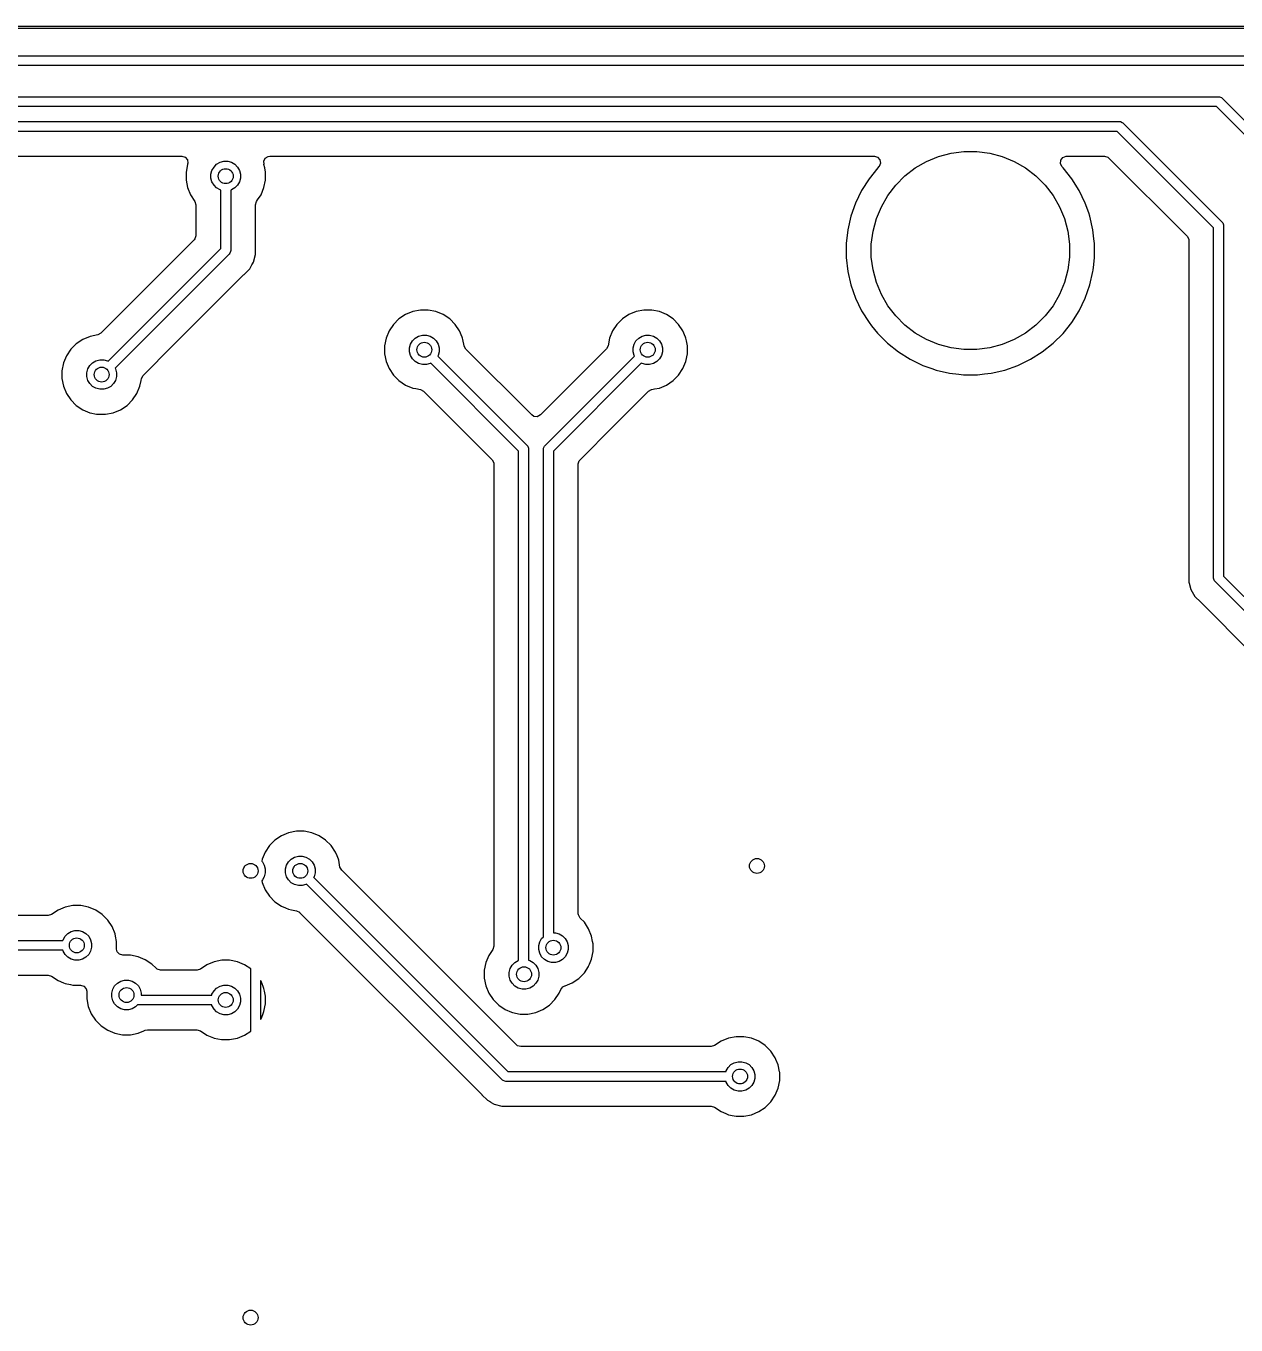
# Model space of a CAD drawing. Extents: x 2.56 to 8.39, y -5.65 to -1.26.
# Drawn here: x 4.527 to 5.486, y -2.289 to -1.259 of the extents above; entities that cross this region are included whole.
import ezdxf

# ---------------------------------------------------------------- set-up
doc = ezdxf.new("R2010")
doc.units = 0
doc.header["$MEASUREMENT"] = 0
doc.layers.add('BLACK', color=7, linetype='CONTINUOUS')

msp = doc.modelspace()

# ---------------------------------------------------------------- linework, layer by layer
at = {"layer": 'BLACK', "linetype": 'CONTINUOUS'}
for p, q in [((2.5591, -1.2589), (8.3858, -1.2589)), ((8.3848, -1.2608), (2.56, -1.2608)), ((3.2412, -1.2825), (7.3923, -1.2825)), ((7.3907, -1.2903), (3.2428, -1.2903)), ((4.1339, -1.315), (5.4724, -1.315)), ((5.4724, -1.315), (5.4732, -1.315)), ((5.4732, -1.315), (5.4746, -1.3156)), ((5.4746, -1.3156), (5.4752, -1.3161)), ((5.4752, -1.3161), (5.6828, -1.5237)), ((5.4708, -1.3228), (4.1355, -1.3228)), ((5.6784, -1.5304), (5.4708, -1.3228)), ((4.1535, -1.3346), (5.3937, -1.3346)), ((5.3937, -1.3346), (5.3945, -1.3347)), ((5.3945, -1.3347), (5.3959, -1.3353)), ((5.3959, -1.3353), (5.3965, -1.3358)), ((5.3965, -1.3358), (5.4752, -1.4145)), ((5.3921, -1.3425), (4.1552, -1.3425)), ((5.4685, -1.419), (5.3921, -1.3425)), ((5.2503, -1.3624), (5.2602, -1.3598)), ((5.2602, -1.3598), (5.2704, -1.3584)), ((5.2704, -1.3584), (5.2807, -1.3584)), ((5.2807, -1.3584), (5.291, -1.3598)), ((5.291, -1.3598), (5.3009, -1.3624)), ((4.1654, -1.3622), (4.6501, -1.3622)), ((4.6501, -1.3622), (4.6528, -1.363)), ((4.6528, -1.363), (4.6546, -1.3651)), ((4.6547, -1.3688), (4.6535, -1.3748)), ((4.6546, -1.3651), (4.655, -1.3678)), ((4.6548, -1.3685), (4.6547, -1.3688)), ((4.655, -1.3678), (4.6548, -1.3685)), ((4.6548, -1.3685), (4.6548, -1.3685)), ((4.6757, -1.3708), (4.6778, -1.3686)), ((4.6778, -1.3686), (4.6805, -1.367)), ((4.6805, -1.367), (4.6835, -1.3662)), ((4.6835, -1.3662), (4.6866, -1.3662)), ((4.6866, -1.3662), (4.6896, -1.367)), ((4.6896, -1.367), (4.6922, -1.3686)), ((4.6922, -1.3686), (4.6944, -1.3708)), ((4.7151, -1.3662), (4.7164, -1.3638)), ((4.7154, -1.3685), (4.7151, -1.3662)), ((4.7153, -1.3688), (4.7153, -1.3685)), ((4.7153, -1.3685), (4.7154, -1.3685)), ((4.7159, -1.3713), (4.7153, -1.3688)), ((4.7153, -1.3688), (4.7153, -1.3688)), ((4.7164, -1.3638), (4.7187, -1.3624)), ((4.7187, -1.3624), (4.7199, -1.3622)), ((4.7199, -1.3622), (5.1994, -1.3622)), ((5.1994, -1.3622), (5.202, -1.363)), ((5.202, -1.363), (5.2038, -1.3651)), ((5.2028, -1.3706), (5.2021, -1.3713)), ((5.2031, -1.3703), (5.2028, -1.3706)), ((5.2042, -1.3678), (5.2031, -1.3703)), ((5.2038, -1.3651), (5.2042, -1.3678)), ((5.2318, -1.3715), (5.2408, -1.3664)), ((5.2408, -1.3664), (5.2503, -1.3624)), ((5.3009, -1.3624), (5.3104, -1.3664)), ((5.3104, -1.3664), (5.3193, -1.3715)), ((5.347, -1.3681), (5.3472, -1.3654)), ((5.3484, -1.3706), (5.347, -1.3681)), ((5.3472, -1.3654), (5.3489, -1.3632)), ((5.3491, -1.3713), (5.3484, -1.3706)), ((5.3489, -1.3632), (5.3515, -1.3622)), ((5.3515, -1.3622), (5.3518, -1.3622)), ((5.3518, -1.3622), (5.3819, -1.3622)), ((5.3819, -1.3622), (5.3845, -1.363)), ((5.3845, -1.363), (5.3853, -1.3637)), ((5.3853, -1.3637), (5.4474, -1.4257)), ((4.6535, -1.3748), (4.6535, -1.3811)), ((4.6733, -1.3764), (4.6741, -1.3734)), ((4.6733, -1.3795), (4.6733, -1.3764)), ((4.6741, -1.3825), (4.6733, -1.3795)), ((4.6741, -1.3734), (4.6757, -1.3708)), ((4.6944, -1.3708), (4.696, -1.3734)), ((4.696, -1.3734), (4.6967, -1.3764)), ((4.6967, -1.3795), (4.696, -1.3825)), ((4.6967, -1.3764), (4.6967, -1.3795)), ((4.7166, -1.3748), (4.7159, -1.3713)), ((4.7166, -1.3811), (4.7166, -1.3748)), ((4.7166, -1.3748), (4.7166, -1.3748)), ((4.7166, -1.3748), (4.7166, -1.3748)), ((5.1952, -1.38), (5.1893, -1.3893)), ((5.2021, -1.3713), (5.1952, -1.38)), ((5.2164, -1.3851), (5.2237, -1.3778)), ((5.2237, -1.3778), (5.2318, -1.3715)), ((5.3193, -1.3715), (5.3275, -1.3778)), ((5.3275, -1.3778), (5.3348, -1.3851)), ((5.356, -1.38), (5.3491, -1.3713)), ((5.3619, -1.3893), (5.356, -1.38)), ((4.6535, -1.3811), (4.6547, -1.3871)), ((4.6547, -1.3871), (4.6547, -1.3871)), ((4.6547, -1.3871), (4.6571, -1.3929)), ((4.6757, -1.3851), (4.6741, -1.3825)), ((4.6778, -1.3873), (4.6757, -1.3851)), ((4.6805, -1.3889), (4.6778, -1.3873)), ((4.6811, -1.389), (4.6805, -1.3889)), ((4.6811, -1.4354), (4.6811, -1.389)), ((4.6896, -1.3889), (4.689, -1.389)), ((4.689, -1.389), (4.689, -1.437)), ((4.6922, -1.3873), (4.6896, -1.3889)), ((4.6944, -1.3851), (4.6922, -1.3873)), ((4.696, -1.3825), (4.6944, -1.3851)), ((4.713, -1.3929), (4.7153, -1.3871)), ((4.7153, -1.3871), (4.7166, -1.3811)), ((5.1893, -1.3893), (5.1845, -1.3993)), ((5.2101, -1.3933), (5.2164, -1.3851)), ((5.3348, -1.3851), (5.3411, -1.3933)), ((5.3667, -1.3993), (5.3619, -1.3893)), ((4.6571, -1.3929), (4.6571, -1.3929)), ((4.6571, -1.3929), (4.6606, -1.3981)), ((4.6606, -1.3981), (4.6614, -1.4007)), ((4.6614, -1.4007), (4.6614, -1.4008)), ((4.6614, -1.4008), (4.6614, -1.4252)), ((4.7087, -1.4008), (4.7095, -1.3981)), ((4.7087, -1.4336), (4.7087, -1.4008)), ((4.7095, -1.3981), (4.7103, -1.3968)), ((4.7095, -1.3981), (4.7095, -1.3981)), ((4.7103, -1.3968), (4.713, -1.3929)), ((5.1845, -1.3993), (5.1808, -1.4097)), ((5.205, -1.4022), (5.2101, -1.3933)), ((5.3411, -1.3933), (5.3462, -1.4022)), ((5.3694, -1.4071), (5.3667, -1.3993)), ((5.1808, -1.4097), (5.1784, -1.4205)), ((5.1808, -1.4097), (5.1808, -1.4097)), ((5.1984, -1.4216), (5.201, -1.4117)), ((5.201, -1.4117), (5.205, -1.4022)), ((5.3462, -1.4022), (5.3502, -1.4117)), ((5.3502, -1.4117), (5.3528, -1.4216)), ((5.3703, -1.4097), (5.3694, -1.4071)), ((5.3728, -1.4205), (5.3703, -1.4097)), ((5.3703, -1.4097), (5.3703, -1.4097)), ((5.1784, -1.4205), (5.1771, -1.4315)), ((5.1784, -1.4205), (5.1784, -1.4205)), ((5.197, -1.4319), (5.1984, -1.4216)), ((5.3528, -1.4216), (5.3542, -1.4319)), ((5.3736, -1.4278), (5.3728, -1.4205)), ((5.3728, -1.4205), (5.3728, -1.4205)), ((5.4685, -1.6969), (5.4685, -1.419)), ((5.4752, -1.4145), (5.4757, -1.4151)), ((5.4757, -1.4151), (5.4763, -1.4166)), ((5.4763, -1.4166), (5.4764, -1.4173)), ((5.4764, -1.4173), (5.4764, -1.6952)), ((4.66, -1.4286), (4.586, -1.5026)), ((4.6606, -1.4278), (4.66, -1.4286)), ((4.6614, -1.4252), (4.6606, -1.4278)), ((5.1771, -1.4315), (5.1771, -1.4425)), ((5.197, -1.4422), (5.197, -1.4319)), ((5.3542, -1.4319), (5.3542, -1.4422)), ((5.374, -1.4315), (5.3736, -1.4278)), ((5.374, -1.4425), (5.374, -1.4315)), ((5.4474, -1.4257), (5.4487, -1.4281)), ((5.4487, -1.4281), (5.4488, -1.4291)), ((5.4488, -1.4291), (5.4488, -1.6934)), ((4.5917, -1.5248), (4.6811, -1.4354)), ((4.6878, -1.4398), (4.5972, -1.5304)), ((4.6883, -1.4392), (4.6878, -1.4398)), ((4.6889, -1.4378), (4.6883, -1.4392)), ((4.689, -1.437), (4.6889, -1.4378)), ((4.7071, -1.4461), (4.7087, -1.4401)), ((4.7087, -1.4339), (4.7087, -1.4336)), ((4.7087, -1.4336), (4.7087, -1.4336)), ((4.7087, -1.4401), (4.7087, -1.4339)), ((5.1771, -1.4425), (5.1784, -1.4535)), ((5.1984, -1.4524), (5.197, -1.4422)), ((5.3542, -1.4422), (5.3528, -1.4524)), ((5.3734, -1.4482), (5.374, -1.4425)), ((4.6996, -1.4559), (4.704, -1.4515)), ((4.704, -1.4515), (4.7057, -1.4484)), ((4.7057, -1.4484), (4.7062, -1.4476)), ((4.7062, -1.4476), (4.7071, -1.4461)), ((4.7062, -1.4476), (4.7062, -1.4476)), ((4.7071, -1.4461), (4.7071, -1.4461)), ((4.7071, -1.4461), (4.7071, -1.4461)), ((4.7071, -1.4461), (4.7071, -1.4461)), ((5.201, -1.4623), (5.1984, -1.4524)), ((5.3528, -1.4524), (5.3502, -1.4623)), ((5.3728, -1.4535), (5.3729, -1.4527)), ((5.3729, -1.4527), (5.3734, -1.4482)), ((4.6428, -1.5126), (4.6992, -1.4563)), ((4.6992, -1.4563), (4.6996, -1.4559)), ((4.6992, -1.4563), (4.6992, -1.4563)), ((4.6996, -1.4559), (4.6996, -1.4559)), ((5.1784, -1.4535), (5.1784, -1.4535)), ((5.1784, -1.4535), (5.1808, -1.4643)), ((5.205, -1.4718), (5.201, -1.4623)), ((5.3502, -1.4623), (5.3462, -1.4718)), ((5.3703, -1.4643), (5.3728, -1.4535)), ((5.1808, -1.4643), (5.1808, -1.4643)), ((5.1808, -1.4643), (5.1845, -1.4747)), ((5.2101, -1.4808), (5.205, -1.4718)), ((5.3462, -1.4718), (5.3411, -1.4808)), ((5.3667, -1.4747), (5.3703, -1.4643)), ((5.1845, -1.4747), (5.1893, -1.4847)), ((5.2164, -1.4889), (5.2101, -1.4808)), ((5.3411, -1.4808), (5.3348, -1.4889)), ((5.3619, -1.4847), (5.3667, -1.4747)), ((4.8224, -1.4913), (4.818, -1.4957)), ((4.8276, -1.4878), (4.8224, -1.4913)), ((4.8224, -1.4913), (4.8224, -1.4913)), ((4.8333, -1.4854), (4.8276, -1.4878)), ((4.8276, -1.4878), (4.8276, -1.4878)), ((4.8394, -1.4842), (4.8333, -1.4854)), ((4.8333, -1.4854), (4.8333, -1.4854)), ((4.8456, -1.4842), (4.8394, -1.4842)), ((4.8394, -1.4842), (4.8394, -1.4842)), ((4.8517, -1.4854), (4.8456, -1.4842)), ((4.8456, -1.4842), (4.8456, -1.4842)), ((4.8574, -1.4878), (4.8517, -1.4854)), ((4.8517, -1.4854), (4.8517, -1.4854)), ((4.8626, -1.4913), (4.8574, -1.4878)), ((4.8574, -1.4878), (4.8574, -1.4878)), ((4.867, -1.4957), (4.8626, -1.4913)), ((4.8626, -1.4913), (4.8626, -1.4913)), ((4.9996, -1.4913), (4.9952, -1.4957)), ((5.0048, -1.4878), (4.9996, -1.4913)), ((4.9996, -1.4913), (4.9996, -1.4913)), ((5.0105, -1.4854), (5.0048, -1.4878)), ((5.0048, -1.4878), (5.0048, -1.4878)), ((5.0166, -1.4842), (5.0105, -1.4854)), ((5.0105, -1.4854), (5.0105, -1.4854)), ((5.0228, -1.4842), (5.0166, -1.4842)), ((5.0166, -1.4842), (5.0166, -1.4842)), ((5.0289, -1.4854), (5.0228, -1.4842)), ((5.0228, -1.4842), (5.0228, -1.4842)), ((5.0346, -1.4878), (5.0289, -1.4854)), ((5.0289, -1.4854), (5.0289, -1.4854)), ((5.0398, -1.4913), (5.0346, -1.4878)), ((5.0346, -1.4878), (5.0346, -1.4878)), ((5.0442, -1.4957), (5.0398, -1.4913)), ((5.0398, -1.4913), (5.0398, -1.4913)), ((5.1893, -1.4847), (5.1893, -1.4847)), ((5.1893, -1.4847), (5.1952, -1.4941)), ((5.1952, -1.4941), (5.1972, -1.4966)), ((5.2237, -1.4962), (5.2164, -1.4889)), ((5.3348, -1.4889), (5.3275, -1.4962)), ((5.3491, -1.5027), (5.356, -1.4941)), ((5.356, -1.4941), (5.3619, -1.4847)), ((4.5835, -1.5039), (4.5774, -1.5051)), ((4.5836, -1.5039), (4.5835, -1.5039)), ((4.586, -1.5026), (4.5836, -1.5039)), ((4.8146, -1.5008), (4.8122, -1.5066)), ((4.818, -1.4957), (4.8146, -1.5008)), ((4.8146, -1.5008), (4.8146, -1.5008)), ((4.818, -1.4957), (4.818, -1.4957)), ((4.838, -1.5048), (4.841, -1.504)), ((4.841, -1.504), (4.8441, -1.504)), ((4.8441, -1.504), (4.847, -1.5048)), ((4.8704, -1.5008), (4.867, -1.4957)), ((4.867, -1.4957), (4.867, -1.4957)), ((4.8724, -1.5056), (4.8704, -1.5008)), ((4.8704, -1.5008), (4.8704, -1.5008)), ((4.9918, -1.5008), (4.9894, -1.5066)), ((4.9952, -1.4957), (4.9918, -1.5008)), ((4.9918, -1.5008), (4.9918, -1.5008)), ((4.9952, -1.4957), (4.9952, -1.4957)), ((5.0152, -1.5048), (5.0181, -1.504)), ((5.0181, -1.504), (5.0212, -1.504)), ((5.0212, -1.504), (5.0242, -1.5048)), ((5.0476, -1.5008), (5.0442, -1.4957)), ((5.0442, -1.4957), (5.0442, -1.4957)), ((5.0496, -1.5056), (5.0476, -1.5008)), ((5.0476, -1.5008), (5.0476, -1.5008)), ((5.1972, -1.4966), (5.202, -1.5026)), ((5.202, -1.5026), (5.2021, -1.5027)), ((5.2021, -1.5027), (5.2099, -1.5105)), ((5.2318, -1.5025), (5.2237, -1.4962)), ((5.2408, -1.5076), (5.2318, -1.5025)), ((5.3193, -1.5025), (5.3104, -1.5076)), ((5.3275, -1.4962), (5.3193, -1.5025)), ((5.3413, -1.5105), (5.3491, -1.5027)), ((4.5665, -1.511), (4.5621, -1.5153)), ((4.5717, -1.5075), (4.5665, -1.511)), ((4.5665, -1.511), (4.5665, -1.511)), ((4.5774, -1.5051), (4.5717, -1.5075)), ((4.5717, -1.5075), (4.5717, -1.5075)), ((4.5774, -1.5051), (4.5774, -1.5051)), ((4.6195, -1.536), (4.6428, -1.5126)), ((4.8122, -1.5066), (4.811, -1.5126)), ((4.811, -1.5126), (4.811, -1.5189)), ((4.8122, -1.5066), (4.8122, -1.5066)), ((4.8308, -1.5142), (4.8316, -1.5112)), ((4.8308, -1.5173), (4.8308, -1.5142)), ((4.8316, -1.5112), (4.8331, -1.5086)), ((4.8331, -1.5086), (4.8353, -1.5064)), ((4.8353, -1.5064), (4.838, -1.5048)), ((4.847, -1.5048), (4.8497, -1.5064)), ((4.8497, -1.5064), (4.8519, -1.5086)), ((4.8519, -1.5086), (4.8534, -1.5112)), ((4.8534, -1.5112), (4.8542, -1.5142)), ((4.8542, -1.5142), (4.8542, -1.5173)), ((4.8728, -1.5066), (4.8724, -1.5056)), ((4.873, -1.5075), (4.8728, -1.5066)), ((4.874, -1.5127), (4.873, -1.5075)), ((4.8741, -1.5128), (4.874, -1.5127)), ((4.8754, -1.5152), (4.8741, -1.5128)), ((4.9882, -1.5127), (4.9869, -1.5151)), ((4.9894, -1.5066), (4.9882, -1.5127)), ((4.9894, -1.5066), (4.9894, -1.5066)), ((5.008, -1.5142), (5.0088, -1.5112)), ((5.008, -1.5173), (5.008, -1.5142)), ((5.0088, -1.5112), (5.0103, -1.5086)), ((5.0103, -1.5086), (5.0125, -1.5064)), ((5.0125, -1.5064), (5.0152, -1.5048)), ((5.0242, -1.5048), (5.0269, -1.5064)), ((5.0269, -1.5064), (5.0291, -1.5086)), ((5.0291, -1.5086), (5.0306, -1.5112)), ((5.0306, -1.5112), (5.0314, -1.5142)), ((5.0314, -1.5142), (5.0314, -1.5173)), ((5.05, -1.5066), (5.0496, -1.5056)), ((5.0504, -1.5087), (5.05, -1.5066)), ((5.0512, -1.5126), (5.0504, -1.5087)), ((5.0512, -1.5189), (5.0512, -1.5126)), ((5.0512, -1.5126), (5.0512, -1.5126)), ((5.0512, -1.5126), (5.0512, -1.5126)), ((5.2099, -1.5105), (5.2185, -1.5174)), ((5.2503, -1.5116), (5.2408, -1.5076)), ((5.2602, -1.5142), (5.2503, -1.5116)), ((5.2704, -1.5156), (5.2602, -1.5142)), ((5.291, -1.5142), (5.2807, -1.5156)), ((5.3009, -1.5116), (5.291, -1.5142)), ((5.3104, -1.5076), (5.3009, -1.5116)), ((5.3326, -1.5174), (5.3413, -1.5105)), ((4.5587, -1.5205), (4.5563, -1.5262)), ((4.5621, -1.5153), (4.5587, -1.5205)), ((4.5587, -1.5205), (4.5587, -1.5205)), ((4.5621, -1.5153), (4.5621, -1.5153)), ((4.5794, -1.5261), (4.5821, -1.5245)), ((4.5821, -1.5245), (4.5851, -1.5237)), ((4.5851, -1.5237), (4.5882, -1.5237)), ((4.5882, -1.5237), (4.5911, -1.5245)), ((4.5911, -1.5245), (4.5917, -1.5248)), ((4.811, -1.5189), (4.8122, -1.5249)), ((4.8122, -1.5249), (4.8122, -1.5249)), ((4.8122, -1.5249), (4.8146, -1.5307)), ((4.8316, -1.5203), (4.8308, -1.5173)), ((4.8331, -1.5229), (4.8316, -1.5203)), ((4.8353, -1.5251), (4.8331, -1.5229)), ((4.838, -1.5267), (4.8353, -1.5251)), ((4.8534, -1.5203), (4.8531, -1.5208)), ((4.8531, -1.5208), (4.924, -1.5917)), ((4.8542, -1.5173), (4.8534, -1.5203)), ((4.9277, -1.5674), (4.8754, -1.5152)), ((4.9868, -1.5152), (4.9346, -1.5674)), ((4.9382, -1.5917), (5.0091, -1.5208)), ((4.9869, -1.5151), (4.9868, -1.5152)), ((5.0088, -1.5203), (5.008, -1.5173)), ((5.0091, -1.5208), (5.0088, -1.5203)), ((5.0269, -1.5251), (5.0242, -1.5267)), ((5.0291, -1.5229), (5.0269, -1.5251)), ((5.0306, -1.5203), (5.0291, -1.5229)), ((5.0314, -1.5173), (5.0306, -1.5203)), ((5.0476, -1.5307), (5.05, -1.5249)), ((5.05, -1.5249), (5.0512, -1.5189)), ((5.2185, -1.5174), (5.2279, -1.5233)), ((5.2279, -1.5233), (5.2379, -1.5281)), ((5.2807, -1.5156), (5.2704, -1.5156)), ((5.3133, -1.5281), (5.3233, -1.5233)), ((5.3233, -1.5233), (5.3326, -1.5174)), ((4.5563, -1.5262), (4.5551, -1.5323)), ((4.5551, -1.5323), (4.5551, -1.5385)), ((4.5563, -1.5262), (4.5563, -1.5262)), ((4.5749, -1.5339), (4.5757, -1.5309)), ((4.5749, -1.537), (4.5749, -1.5339)), ((4.5757, -1.5309), (4.5772, -1.5282)), ((4.5772, -1.5282), (4.5794, -1.5261)), ((4.5972, -1.5304), (4.5975, -1.5309)), ((4.5975, -1.5309), (4.5983, -1.5339)), ((4.5983, -1.5339), (4.5983, -1.537)), ((4.8146, -1.5307), (4.8146, -1.5307)), ((4.8146, -1.5307), (4.818, -1.5358)), ((4.841, -1.5275), (4.838, -1.5267)), ((4.8441, -1.5275), (4.841, -1.5275)), ((4.847, -1.5267), (4.8441, -1.5275)), ((4.8476, -1.5264), (4.847, -1.5267)), ((4.9173, -1.5961), (4.8476, -1.5264)), ((5.0146, -1.5264), (4.9449, -1.5961)), ((5.0152, -1.5267), (5.0146, -1.5264)), ((5.0181, -1.5275), (5.0152, -1.5267)), ((5.0212, -1.5275), (5.0181, -1.5275)), ((5.0242, -1.5267), (5.0212, -1.5275)), ((5.0442, -1.5358), (5.0476, -1.5307)), ((5.2379, -1.5281), (5.2451, -1.5306)), ((5.2451, -1.5306), (5.2483, -1.5318)), ((5.2483, -1.5318), (5.2483, -1.5318)), ((5.2483, -1.5318), (5.2591, -1.5342)), ((5.2591, -1.5342), (5.2591, -1.5342)), ((5.2591, -1.5342), (5.2591, -1.5342)), ((5.2591, -1.5342), (5.2663, -1.535)), ((5.2663, -1.535), (5.2701, -1.5355)), ((5.2701, -1.5355), (5.2701, -1.5355)), ((5.2701, -1.5355), (5.2701, -1.5355)), ((5.2701, -1.5355), (5.2811, -1.5355)), ((5.2811, -1.5355), (5.2867, -1.5348)), ((5.2811, -1.5355), (5.2811, -1.5355)), ((5.2867, -1.5348), (5.2921, -1.5342)), ((5.2921, -1.5342), (5.3029, -1.5318)), ((5.2921, -1.5342), (5.2921, -1.5342)), ((5.2921, -1.5342), (5.2921, -1.5342)), ((5.3029, -1.5318), (5.3133, -1.5281)), ((4.5551, -1.5385), (4.5563, -1.5446)), ((4.5563, -1.5446), (4.5563, -1.5446)), ((4.5563, -1.5446), (4.5587, -1.5504)), ((4.5757, -1.54), (4.5749, -1.537)), ((4.5772, -1.5426), (4.5757, -1.54)), ((4.5794, -1.5448), (4.5772, -1.5426)), ((4.5821, -1.5463), (4.5794, -1.5448)), ((4.5938, -1.5448), (4.5911, -1.5463)), ((4.596, -1.5426), (4.5938, -1.5448)), ((4.5975, -1.54), (4.596, -1.5426)), ((4.5983, -1.537), (4.5975, -1.54)), ((4.6145, -1.5504), (4.6169, -1.5446)), ((4.6169, -1.5446), (4.6178, -1.5402)), ((4.6178, -1.5402), (4.6181, -1.5385)), ((4.6181, -1.5385), (4.6194, -1.5361)), ((4.6194, -1.5361), (4.6195, -1.536)), ((4.818, -1.5358), (4.818, -1.5358)), ((4.818, -1.5358), (4.8224, -1.5402)), ((4.8224, -1.5402), (4.8224, -1.5402)), ((4.8224, -1.5402), (4.8276, -1.5437)), ((4.8276, -1.5437), (4.8276, -1.5437)), ((4.8276, -1.5437), (4.8333, -1.5461)), ((5.0289, -1.5461), (5.0346, -1.5437)), ((5.0346, -1.5437), (5.0398, -1.5402)), ((5.0398, -1.5402), (5.0442, -1.5358)), ((4.5587, -1.5504), (4.5587, -1.5504)), ((4.5587, -1.5504), (4.5621, -1.5555)), ((4.5621, -1.5555), (4.5621, -1.5555)), ((4.5621, -1.5555), (4.5665, -1.5599)), ((4.5851, -1.5471), (4.5821, -1.5463)), ((4.5882, -1.5471), (4.5851, -1.5471)), ((4.5911, -1.5463), (4.5882, -1.5471)), ((4.6067, -1.5599), (4.6111, -1.5555)), ((4.6111, -1.5555), (4.6145, -1.5504)), ((4.8333, -1.5461), (4.8333, -1.5461)), ((4.8333, -1.5461), (4.8357, -1.5465)), ((4.8357, -1.5465), (4.8394, -1.5473)), ((4.8394, -1.5473), (4.8419, -1.5485)), ((4.8419, -1.5485), (4.8419, -1.5486)), ((4.8419, -1.5486), (4.8962, -1.6029)), ((4.9928, -1.576), (5.0203, -1.5486)), ((5.0203, -1.5486), (5.0227, -1.5473)), ((5.0227, -1.5473), (5.0228, -1.5473)), ((5.0228, -1.5473), (5.025, -1.5468)), ((5.025, -1.5468), (5.0289, -1.5461)), ((4.5665, -1.5599), (4.5665, -1.5599)), ((4.5665, -1.5599), (4.5717, -1.5634)), ((4.5717, -1.5634), (4.5717, -1.5634)), ((4.5717, -1.5634), (4.5773, -1.5657)), ((4.5773, -1.5657), (4.5774, -1.5657)), ((4.5774, -1.5657), (4.5826, -1.5668)), ((4.5897, -1.5669), (4.5958, -1.5657)), ((4.5958, -1.5657), (4.6015, -1.5634)), ((4.6015, -1.5634), (4.6067, -1.5599)), ((4.5826, -1.5668), (4.5835, -1.5669)), ((4.5835, -1.5669), (4.5835, -1.5669)), ((4.5835, -1.5669), (4.5835, -1.5669)), ((4.5835, -1.5669), (4.5897, -1.5669)), ((4.5897, -1.5669), (4.5897, -1.5669)), ((4.9294, -1.5686), (4.9277, -1.5674)), ((4.9321, -1.5688), (4.9294, -1.5686)), ((4.9346, -1.5674), (4.9321, -1.5688)), ((4.966, -1.6029), (4.9928, -1.576)), ((4.9173, -2.0002), (4.9173, -1.5961)), ((4.924, -1.5917), (4.9245, -1.5923)), ((4.9245, -1.5923), (4.9251, -1.5937)), ((4.9251, -1.5937), (4.9252, -1.5945)), ((4.9252, -1.5945), (4.9252, -2)), ((4.937, -1.5945), (4.9371, -1.5937)), ((4.937, -1.9813), (4.937, -1.5945)), ((4.9371, -1.5937), (4.9377, -1.5923)), ((4.9377, -1.5923), (4.9382, -1.5917)), ((4.9449, -1.5961), (4.9449, -1.9783)), ((4.8962, -1.6029), (4.8975, -1.6053)), ((4.8975, -1.6053), (4.8976, -1.6063)), ((4.8976, -1.6063), (4.8976, -1.9888)), ((4.9646, -1.6063), (4.9654, -1.6037)), ((4.9646, -1.9631), (4.9646, -1.6063)), ((4.9654, -1.6037), (4.966, -1.6029)), ((5.4488, -1.6934), (5.4488, -1.6934)), ((5.4488, -1.6934), (5.4488, -1.7)), ((5.4488, -1.7), (5.4488, -1.7)), ((5.4488, -1.7), (5.449, -1.7008)), ((5.4686, -1.6976), (5.4685, -1.6969)), ((5.4692, -1.699), (5.4686, -1.6976)), ((5.4697, -1.6996), (5.4692, -1.699)), ((5.5209, -1.7509), (5.4697, -1.6996)), ((5.4764, -1.6952), (5.5265, -1.7453)), ((5.449, -1.7008), (5.4504, -1.706)), ((5.4504, -1.706), (5.4514, -1.7077)), ((5.4514, -1.7077), (5.4535, -1.7114)), ((5.4535, -1.7114), (5.4535, -1.7114)), ((5.4535, -1.7114), (5.4582, -1.716)), ((5.4582, -1.716), (5.4582, -1.716)), ((5.4582, -1.716), (5.4986, -1.7565)), ((4.724, -1.9047), (4.7196, -1.909)), ((4.7292, -1.9012), (4.724, -1.9047)), ((4.724, -1.9047), (4.724, -1.9047)), ((4.7349, -1.8988), (4.7292, -1.9012)), ((4.7292, -1.9012), (4.7292, -1.9012)), ((4.741, -1.8976), (4.7349, -1.8988)), ((4.7349, -1.8988), (4.7349, -1.8988)), ((4.7472, -1.8976), (4.741, -1.8976)), ((4.741, -1.8976), (4.741, -1.8976)), ((4.7533, -1.8988), (4.7472, -1.8976)), ((4.7472, -1.8976), (4.7472, -1.8976)), ((4.759, -1.9012), (4.7533, -1.8988)), ((4.7533, -1.8988), (4.7533, -1.8988)), ((4.7642, -1.9047), (4.759, -1.9012)), ((4.759, -1.9012), (4.759, -1.9012)), ((4.7686, -1.909), (4.7642, -1.9047)), ((4.7642, -1.9047), (4.7642, -1.9047)), ((4.7162, -1.9142), (4.7138, -1.9199)), ((4.7196, -1.909), (4.7162, -1.9142)), ((4.7162, -1.9142), (4.7162, -1.9142)), ((4.7196, -1.909), (4.7196, -1.909)), ((4.772, -1.9142), (4.7686, -1.909)), ((4.7686, -1.909), (4.7686, -1.909)), ((4.7733, -1.9172), (4.772, -1.9142)), ((4.772, -1.9142), (4.772, -1.9142)), ((4.7138, -1.9199), (4.7135, -1.9214)), ((4.7135, -1.9214), (4.7141, -1.9219)), ((4.7138, -1.9199), (4.7138, -1.9199)), ((4.7141, -1.9219), (4.7156, -1.9246)), ((4.7156, -1.9246), (4.7164, -1.9276)), ((4.7324, -1.9276), (4.7332, -1.9246)), ((4.7332, -1.9246), (4.7347, -1.9219)), ((4.7347, -1.9219), (4.7369, -1.9198)), ((4.7369, -1.9198), (4.7396, -1.9182)), ((4.7396, -1.9182), (4.7426, -1.9174)), ((4.7426, -1.9174), (4.7456, -1.9174)), ((4.7456, -1.9174), (4.7486, -1.9182)), ((4.7486, -1.9182), (4.7513, -1.9198)), ((4.7513, -1.9198), (4.7535, -1.9219)), ((4.7535, -1.9219), (4.755, -1.9246)), ((4.755, -1.9246), (4.7558, -1.9276)), ((4.7744, -1.9199), (4.7733, -1.9172)), ((4.7746, -1.9207), (4.7744, -1.9199)), ((4.7756, -1.9261), (4.7746, -1.9207)), ((4.777, -1.9286), (4.7756, -1.9261)), ((4.7756, -1.9261), (4.7756, -1.9261)), ((4.7141, -1.9363), (4.7135, -1.9369)), ((4.7135, -1.9369), (4.7138, -1.9383)), ((4.7156, -1.9337), (4.7141, -1.9363)), ((4.7164, -1.9307), (4.7156, -1.9337)), ((4.7164, -1.9276), (4.7164, -1.9307)), ((4.7324, -1.9307), (4.7324, -1.9276)), ((4.7332, -1.9337), (4.7324, -1.9307)), ((4.7347, -1.9363), (4.7332, -1.9337)), ((4.7369, -1.9385), (4.7347, -1.9363)), ((4.755, -1.9337), (4.7547, -1.9342)), ((4.7547, -1.9342), (4.9088, -2.0882)), ((4.7558, -1.9307), (4.755, -1.9337)), ((4.7558, -1.9276), (4.7558, -1.9307)), ((4.9155, -2.0671), (4.777, -1.9286)), ((4.7138, -1.9383), (4.7138, -1.9383)), ((4.7138, -1.9383), (4.7162, -1.9441)), ((4.7162, -1.9441), (4.7162, -1.9441)), ((4.7162, -1.9441), (4.7196, -1.9492)), ((4.7396, -1.94), (4.7369, -1.9385)), ((4.7426, -1.9408), (4.7396, -1.94)), ((4.7456, -1.9408), (4.7426, -1.9408)), ((4.7486, -1.94), (4.7456, -1.9408)), ((4.7491, -1.9397), (4.7486, -1.94)), ((4.9044, -2.095), (4.7491, -1.9397)), ((4.5577, -1.9579), (4.552, -1.9603)), ((4.5638, -1.9567), (4.5577, -1.9579)), ((4.5577, -1.9579), (4.5577, -1.9579)), ((4.57, -1.9567), (4.5638, -1.9567)), ((4.5638, -1.9567), (4.5638, -1.9567)), ((4.5761, -1.9579), (4.57, -1.9567)), ((4.57, -1.9567), (4.57, -1.9567)), ((4.5819, -1.9603), (4.5761, -1.9579)), ((4.5761, -1.9579), (4.5761, -1.9579)), ((4.7196, -1.9492), (4.7196, -1.9492)), ((4.7196, -1.9492), (4.724, -1.9536)), ((4.724, -1.9536), (4.724, -1.9536)), ((4.724, -1.9536), (4.7292, -1.9571)), ((4.7292, -1.9571), (4.7292, -1.9571)), ((4.7292, -1.9571), (4.7323, -1.9584)), ((4.5441, -1.9645), (4.426, -1.9645)), ((4.5442, -1.9645), (4.5441, -1.9645)), ((4.5468, -1.9637), (4.5442, -1.9645)), ((4.552, -1.9603), (4.5468, -1.9637)), ((4.552, -1.9603), (4.552, -1.9603)), ((4.587, -1.9637), (4.5819, -1.9603)), ((4.5819, -1.9603), (4.5819, -1.9603)), ((4.5914, -1.9681), (4.587, -1.9637)), ((4.587, -1.9637), (4.587, -1.9637)), ((4.5949, -1.9733), (4.5914, -1.9681)), ((4.5914, -1.9681), (4.5914, -1.9681)), ((4.7323, -1.9584), (4.7349, -1.9594)), ((4.7349, -1.9594), (4.7371, -1.9599)), ((4.7371, -1.9599), (4.741, -1.9607)), ((4.741, -1.9607), (4.7435, -1.9619)), ((4.7435, -1.9619), (4.7435, -1.962)), ((4.7435, -1.962), (4.8881, -2.1065)), ((4.9647, -1.9641), (4.9646, -1.9631)), ((4.966, -1.9665), (4.9647, -1.9641)), ((4.9694, -1.9699), (4.966, -1.9665)), ((4.5597, -1.9788), (4.5624, -1.9773)), ((4.5624, -1.9773), (4.5654, -1.9765)), ((4.5654, -1.9765), (4.5685, -1.9765)), ((4.5685, -1.9765), (4.5714, -1.9773)), ((4.5714, -1.9773), (4.5741, -1.9788)), ((4.5972, -1.979), (4.5949, -1.9733)), ((4.5949, -1.9733), (4.5949, -1.9733)), ((4.9449, -1.9783), (4.9464, -1.9783)), ((4.9464, -1.9783), (4.9494, -1.9791)), ((4.9728, -1.975), (4.9694, -1.9699)), ((4.9694, -1.9699), (4.9694, -1.9699)), ((4.9728, -1.9751), (4.9728, -1.975)), ((4.9728, -1.975), (4.9728, -1.975)), ((4.9752, -1.9808), (4.9728, -1.9751)), ((4.4291, -1.9843), (4.5559, -1.9843)), ((4.5559, -1.9843), (4.556, -1.9837)), ((4.556, -1.9837), (4.5576, -1.981)), ((4.5576, -1.981), (4.5597, -1.9788)), ((4.5741, -1.9788), (4.5763, -1.981)), ((4.5763, -1.981), (4.5778, -1.9837)), ((4.5778, -1.9837), (4.5786, -1.9866)), ((4.5786, -1.9866), (4.5786, -1.9897)), ((4.5976, -1.9808), (4.5972, -1.979)), ((4.5972, -1.979), (4.5972, -1.979)), ((4.5984, -1.9851), (4.5976, -1.9808)), ((4.5984, -1.9912), (4.5984, -1.9851)), ((4.5984, -1.9851), (4.5984, -1.9851)), ((4.8976, -1.9888), (4.8968, -1.9914)), ((4.9332, -1.9884), (4.934, -1.9855)), ((4.9332, -1.9915), (4.9332, -1.9884)), ((4.934, -1.9855), (4.9355, -1.9828)), ((4.9355, -1.9828), (4.937, -1.9813)), ((4.9494, -1.9791), (4.9521, -1.9806)), ((4.9521, -1.9806), (4.9543, -1.9828)), ((4.9543, -1.9828), (4.9558, -1.9855)), ((4.9558, -1.9855), (4.9566, -1.9884)), ((4.9566, -1.9884), (4.9566, -1.9915)), ((4.976, -1.9851), (4.9752, -1.9808)), ((4.9764, -1.9869), (4.976, -1.9851)), ((4.9764, -1.9931), (4.9764, -1.9869)), ((4.9764, -1.9869), (4.9764, -1.9869)), ((4.9764, -1.9869), (4.9764, -1.9869)), ((4.5559, -1.9921), (4.4308, -1.9921)), ((4.556, -1.9927), (4.5559, -1.9921)), ((4.5576, -1.9954), (4.556, -1.9927)), ((4.5597, -1.9976), (4.5576, -1.9954)), ((4.5624, -1.9991), (4.5597, -1.9976)), ((4.5654, -1.9999), (4.5624, -1.9991)), ((4.5714, -1.9991), (4.5685, -1.9999)), ((4.5741, -1.9976), (4.5714, -1.9991)), ((4.5763, -1.9954), (4.5741, -1.9976)), ((4.5778, -1.9927), (4.5763, -1.9954)), ((4.5786, -1.9897), (4.5778, -1.9927)), ((4.5989, -1.9932), (4.5984, -1.9912)), ((4.6007, -1.9953), (4.5989, -1.9932)), ((4.6033, -1.996), (4.6007, -1.9953)), ((4.6094, -1.996), (4.6033, -1.996)), ((4.6155, -1.9973), (4.6094, -1.996)), ((4.6094, -1.996), (4.6094, -1.996)), ((4.6212, -1.9996), (4.6155, -1.9973)), ((4.6155, -1.9973), (4.6155, -1.9973)), ((4.8936, -1.9962), (4.8913, -2.0019)), ((4.8968, -1.9915), (4.8936, -1.9962)), ((4.8936, -1.9962), (4.8936, -1.9962)), ((4.8968, -1.9914), (4.8968, -1.9915)), ((4.934, -1.9945), (4.9332, -1.9915)), ((4.9355, -1.9972), (4.934, -1.9945)), ((4.9377, -1.9993), (4.9355, -1.9972)), ((4.9543, -1.9972), (4.9521, -1.9993)), ((4.9558, -1.9945), (4.9543, -1.9972)), ((4.9566, -1.9915), (4.9558, -1.9945)), ((4.9736, -2.0031), (4.9752, -1.9992)), ((4.9752, -1.9992), (4.9764, -1.9931)), ((4.5685, -1.9999), (4.5654, -1.9999)), ((4.6264, -2.0031), (4.6212, -1.9996)), ((4.6212, -1.9996), (4.6212, -1.9996)), ((4.6297, -2.0064), (4.6264, -2.0031)), ((4.6264, -2.0031), (4.6264, -2.0031)), ((4.6264, -2.0031), (4.6264, -2.0031)), ((4.6305, -2.0071), (4.6297, -2.0064)), ((4.6332, -2.0079), (4.6305, -2.0071)), ((4.6622, -2.0079), (4.6332, -2.0079)), ((4.6623, -2.0079), (4.6622, -2.0079)), ((4.6649, -2.007), (4.6623, -2.0079)), ((4.6701, -2.0036), (4.6649, -2.007)), ((4.6758, -2.0012), (4.6701, -2.0036)), ((4.6701, -2.0036), (4.6701, -2.0036)), ((4.6819, -2), (4.6758, -2.0012)), ((4.6758, -2.0012), (4.6758, -2.0012)), ((4.6881, -2), (4.6819, -2)), ((4.6819, -2), (4.6819, -2)), ((4.6942, -2.0012), (4.6881, -2)), ((4.6881, -2), (4.6881, -2)), ((4.7, -2.0036), (4.6942, -2.0012)), ((4.6942, -2.0012), (4.6942, -2.0012)), ((4.7048, -2.0068), (4.7, -2.0036)), ((4.7, -2.0036), (4.7, -2.0036)), ((4.7048, -2.0562), (4.7048, -2.0068)), ((4.8913, -2.0019), (4.89, -2.008)), ((4.89, -2.008), (4.89, -2.0142)), ((4.8913, -2.0019), (4.8913, -2.0019)), ((4.9099, -2.0096), (4.9106, -2.0066)), ((4.9106, -2.0066), (4.9122, -2.004)), ((4.9122, -2.004), (4.9144, -2.0018)), ((4.9144, -2.0018), (4.917, -2.0002)), ((4.917, -2.0002), (4.9173, -2.0002)), ((4.9252, -2), (4.9261, -2.0002)), ((4.9261, -2.0002), (4.9288, -2.0018)), ((4.9288, -2.0018), (4.9309, -2.004)), ((4.9309, -2.004), (4.9325, -2.0066)), ((4.9325, -2.0066), (4.9333, -2.0096)), ((4.9404, -2.0009), (4.9377, -1.9993)), ((4.9433, -2.0017), (4.9404, -2.0009)), ((4.9464, -2.0017), (4.9433, -2.0017)), ((4.9494, -2.0009), (4.9464, -2.0017)), ((4.9521, -1.9993), (4.9494, -2.0009)), ((4.9694, -2.0101), (4.9728, -2.0049)), ((4.9728, -2.0048), (4.9736, -2.0031)), ((4.9728, -2.0049), (4.9728, -2.0048)), ((4.4409, -2.0118), (4.5441, -2.0118)), ((4.5441, -2.0118), (4.5467, -2.0126)), ((4.5467, -2.0126), (4.5468, -2.0127)), ((4.5468, -2.0127), (4.552, -2.0161)), ((4.552, -2.0161), (4.552, -2.0161)), ((4.552, -2.0161), (4.5563, -2.0179)), ((4.5563, -2.0179), (4.5577, -2.0185)), ((4.5577, -2.0185), (4.5619, -2.0193)), ((4.5619, -2.0193), (4.5638, -2.0197)), ((4.5638, -2.0197), (4.5638, -2.0197)), ((4.5638, -2.0197), (4.5699, -2.0197)), ((4.5699, -2.0197), (4.5725, -2.0205)), ((4.5969, -2.0204), (4.5991, -2.0182)), ((4.5991, -2.0182), (4.6018, -2.0166)), ((4.6018, -2.0166), (4.6048, -2.0158)), ((4.6048, -2.0158), (4.6078, -2.0158)), ((4.6078, -2.0158), (4.6108, -2.0166)), ((4.6108, -2.0166), (4.6135, -2.0182)), ((4.6135, -2.0182), (4.6157, -2.0204)), ((4.6805, -2.0206), (4.6835, -2.0198)), ((4.6835, -2.0198), (4.6866, -2.0198)), ((4.6866, -2.0198), (4.6896, -2.0206)), ((4.713, -2.0166), (4.7126, -2.0161)), ((4.7126, -2.0161), (4.7126, -2.0469)), ((4.7148, -2.0209), (4.713, -2.0166)), ((4.713, -2.0166), (4.713, -2.0166)), ((4.89, -2.0142), (4.8913, -2.0203)), ((4.9099, -2.0127), (4.9099, -2.0096)), ((4.9106, -2.0157), (4.9099, -2.0127)), ((4.9122, -2.0183), (4.9106, -2.0157)), ((4.9144, -2.0205), (4.9122, -2.0183)), ((4.9309, -2.0183), (4.9288, -2.0205)), ((4.9325, -2.0157), (4.9309, -2.0183)), ((4.9333, -2.0127), (4.9325, -2.0157)), ((4.9333, -2.0096), (4.9333, -2.0127)), ((4.9541, -2.0203), (4.9598, -2.0179)), ((4.9598, -2.0179), (4.965, -2.0145)), ((4.965, -2.0145), (4.9694, -2.0101)), ((4.5725, -2.0205), (4.5743, -2.0226)), ((4.5743, -2.0226), (4.5748, -2.0246)), ((4.5748, -2.0246), (4.5748, -2.0307)), ((4.5946, -2.026), (4.5954, -2.023)), ((4.5946, -2.0291), (4.5946, -2.026)), ((4.5954, -2.0321), (4.5946, -2.0291)), ((4.5954, -2.023), (4.5969, -2.0204)), ((4.6157, -2.0204), (4.6172, -2.023)), ((4.6172, -2.023), (4.618, -2.026)), ((4.618, -2.026), (4.618, -2.0276)), ((4.618, -2.0276), (4.674, -2.0276)), ((4.674, -2.0276), (4.6741, -2.027)), ((4.6741, -2.027), (4.6757, -2.0243)), ((4.6757, -2.0243), (4.6778, -2.0221)), ((4.6778, -2.0221), (4.6805, -2.0206)), ((4.6896, -2.0206), (4.6922, -2.0221)), ((4.6922, -2.0221), (4.6944, -2.0243)), ((4.6944, -2.0243), (4.696, -2.027)), ((4.696, -2.027), (4.6967, -2.03)), ((4.6967, -2.03), (4.6967, -2.033)), ((4.7153, -2.0223), (4.7148, -2.0209)), ((4.7158, -2.0246), (4.7153, -2.0223)), ((4.7166, -2.0284), (4.7158, -2.0246)), ((4.7166, -2.0346), (4.7166, -2.0284)), ((4.7166, -2.0284), (4.7166, -2.0284)), ((4.7166, -2.0284), (4.7166, -2.0284)), ((4.8913, -2.0203), (4.8913, -2.0203)), ((4.8913, -2.0203), (4.8936, -2.0261)), ((4.8936, -2.0261), (4.8936, -2.0261)), ((4.8936, -2.0261), (4.8971, -2.0312)), ((4.917, -2.0221), (4.9144, -2.0205)), ((4.92, -2.0229), (4.917, -2.0221)), ((4.9231, -2.0229), (4.92, -2.0229)), ((4.9261, -2.0221), (4.9231, -2.0229)), ((4.9288, -2.0205), (4.9261, -2.0221)), ((4.946, -2.0312), (4.9495, -2.0261)), ((4.9495, -2.0261), (4.9507, -2.0232)), ((4.9507, -2.0232), (4.9524, -2.021)), ((4.9524, -2.021), (4.9539, -2.0204)), ((4.9539, -2.0204), (4.9538, -2.0203)), ((4.9538, -2.0203), (4.9541, -2.0203)), ((4.9541, -2.0203), (4.9541, -2.0203)), ((4.5748, -2.0307), (4.576, -2.0368)), ((4.576, -2.0368), (4.576, -2.0368)), ((4.576, -2.0368), (4.5784, -2.0425)), ((4.5969, -2.0347), (4.5954, -2.0321)), ((4.5991, -2.0369), (4.5969, -2.0347)), ((4.6018, -2.0385), (4.5991, -2.0369)), ((4.6048, -2.0393), (4.6018, -2.0385)), ((4.6078, -2.0393), (4.6048, -2.0393)), ((4.6108, -2.0385), (4.6078, -2.0393)), ((4.6135, -2.0369), (4.6108, -2.0385)), ((4.615, -2.0354), (4.6135, -2.0369)), ((4.674, -2.0354), (4.615, -2.0354)), ((4.6741, -2.036), (4.674, -2.0354)), ((4.6757, -2.0387), (4.6741, -2.036)), ((4.6778, -2.0409), (4.6757, -2.0387)), ((4.6944, -2.0387), (4.6922, -2.0409)), ((4.696, -2.036), (4.6944, -2.0387)), ((4.6967, -2.033), (4.696, -2.036)), ((4.7153, -2.0407), (4.7166, -2.0346)), ((4.8971, -2.0312), (4.8971, -2.0312)), ((4.8971, -2.0312), (4.9015, -2.0356)), ((4.9015, -2.0356), (4.9015, -2.0356)), ((4.9015, -2.0356), (4.9066, -2.0391)), ((4.9066, -2.0391), (4.9066, -2.0391)), ((4.9066, -2.0391), (4.9117, -2.0412)), ((4.9308, -2.0414), (4.9365, -2.0391)), ((4.9365, -2.0391), (4.9417, -2.0356)), ((4.9417, -2.0356), (4.946, -2.0312)), ((4.5784, -2.0425), (4.5784, -2.0425)), ((4.5784, -2.0425), (4.5818, -2.0476)), ((4.5818, -2.0476), (4.5818, -2.0476)), ((4.5818, -2.0476), (4.5862, -2.052)), ((4.6805, -2.0424), (4.6778, -2.0409)), ((4.6835, -2.0432), (4.6805, -2.0424)), ((4.6866, -2.0432), (4.6835, -2.0432)), ((4.6896, -2.0424), (4.6866, -2.0432)), ((4.6922, -2.0409), (4.6896, -2.0424)), ((4.7126, -2.0469), (4.713, -2.0464)), ((4.713, -2.0464), (4.7144, -2.043)), ((4.713, -2.0464), (4.713, -2.0464)), ((4.7144, -2.043), (4.7153, -2.0407)), ((4.9117, -2.0412), (4.9124, -2.0414)), ((4.9124, -2.0414), (4.9185, -2.0427)), ((4.9185, -2.0427), (4.9185, -2.0427)), ((4.9185, -2.0427), (4.9185, -2.0427)), ((4.9185, -2.0427), (4.9247, -2.0427)), ((4.9247, -2.0427), (4.9308, -2.0414)), ((4.9247, -2.0427), (4.9247, -2.0427)), ((4.5862, -2.052), (4.5862, -2.052)), ((4.5862, -2.052), (4.5914, -2.0555)), ((4.5914, -2.0555), (4.5914, -2.0555)), ((4.5914, -2.0555), (4.5971, -2.0579)), ((4.5971, -2.0579), (4.5971, -2.0579)), ((4.5971, -2.0579), (4.6032, -2.0591)), ((4.6032, -2.0591), (4.6032, -2.0591)), ((4.6032, -2.0591), (4.6032, -2.0591)), ((4.6032, -2.0591), (4.6094, -2.0591)), ((4.6094, -2.0591), (4.6155, -2.0579)), ((4.6094, -2.0591), (4.6094, -2.0591)), ((4.6155, -2.0579), (4.6201, -2.056)), ((4.6201, -2.056), (4.6212, -2.0555)), ((4.6212, -2.0555), (4.623, -2.0551)), ((4.623, -2.0551), (4.6622, -2.0551)), ((4.6622, -2.0551), (4.6649, -2.0559)), ((4.6649, -2.0559), (4.6649, -2.056)), ((4.6649, -2.056), (4.6701, -2.0594)), ((4.6701, -2.0594), (4.6701, -2.0594)), ((4.6701, -2.0594), (4.6752, -2.0615)), ((4.6942, -2.0618), (4.7, -2.0594)), ((4.7, -2.0594), (4.7048, -2.0562)), ((5.0898, -2.0607), (5.0837, -2.0619)), ((5.096, -2.0607), (5.0898, -2.0607)), ((5.0898, -2.0607), (5.0898, -2.0607)), ((5.1021, -2.0619), (5.096, -2.0607)), ((5.096, -2.0607), (5.096, -2.0607)), ((4.6752, -2.0615), (4.6758, -2.0618)), ((4.6758, -2.0618), (4.6817, -2.063)), ((4.6817, -2.063), (4.6819, -2.063)), ((4.6819, -2.063), (4.6819, -2.063)), ((4.6819, -2.063), (4.6819, -2.063)), ((4.6819, -2.063), (4.6881, -2.063)), ((4.6881, -2.063), (4.6942, -2.0618)), ((4.6881, -2.063), (4.6881, -2.063)), ((4.9163, -2.0678), (4.9155, -2.0671)), ((4.919, -2.0685), (4.9163, -2.0678)), ((5.07, -2.0685), (4.919, -2.0685)), ((5.0701, -2.0685), (5.07, -2.0685)), ((5.0727, -2.0677), (5.0701, -2.0685)), ((5.0779, -2.0643), (5.0727, -2.0677)), ((5.0837, -2.0619), (5.0779, -2.0643)), ((5.0779, -2.0643), (5.0779, -2.0643)), ((5.0837, -2.0619), (5.0837, -2.0619)), ((5.1078, -2.0643), (5.1021, -2.0619)), ((5.1021, -2.0619), (5.1021, -2.0619)), ((5.1129, -2.0677), (5.1078, -2.0643)), ((5.1078, -2.0643), (5.1078, -2.0643)), ((5.1173, -2.0721), (5.1129, -2.0677)), ((5.1129, -2.0677), (5.1129, -2.0677)), ((5.0857, -2.0828), (5.0883, -2.0813)), ((5.0883, -2.0813), (5.0913, -2.0805)), ((5.0913, -2.0805), (5.0944, -2.0805)), ((5.0944, -2.0805), (5.0974, -2.0813)), ((5.0974, -2.0813), (5.1, -2.0828)), ((5.1208, -2.0773), (5.1173, -2.0721)), ((5.1173, -2.0721), (5.1173, -2.0721)), ((5.1214, -2.0788), (5.1208, -2.0773)), ((5.1208, -2.0773), (5.1208, -2.0773)), ((5.1232, -2.083), (5.1214, -2.0788)), ((4.9088, -2.0882), (5.0818, -2.0882)), ((5.0818, -2.0882), (5.0819, -2.0877)), ((5.0819, -2.0877), (5.0835, -2.085)), ((5.0835, -2.085), (5.0857, -2.0828)), ((5.1, -2.0828), (5.1022, -2.085)), ((5.1022, -2.085), (5.1038, -2.0877)), ((5.1038, -2.0877), (5.1046, -2.0906)), ((5.1046, -2.0906), (5.1046, -2.0937)), ((5.1242, -2.0884), (5.1232, -2.083)), ((5.1244, -2.0891), (5.1242, -2.0884)), ((5.1244, -2.0953), (5.1244, -2.0891)), ((5.1244, -2.0891), (5.1244, -2.0891)), ((5.1244, -2.0891), (5.1244, -2.0891)), ((4.905, -2.0955), (4.9044, -2.095)), ((4.9064, -2.096), (4.905, -2.0955)), ((4.9071, -2.0961), (4.9064, -2.096)), ((5.0818, -2.0961), (4.9071, -2.0961)), ((5.0819, -2.0967), (5.0818, -2.0961)), ((5.0835, -2.0994), (5.0819, -2.0967)), ((5.0857, -2.1016), (5.0835, -2.0994)), ((5.0883, -2.1031), (5.0857, -2.1016)), ((5.1, -2.1016), (5.0974, -2.1031)), ((5.1022, -2.0994), (5.1, -2.1016)), ((5.1038, -2.0967), (5.1022, -2.0994)), ((5.1046, -2.0937), (5.1038, -2.0967)), ((5.1208, -2.1071), (5.1232, -2.1014)), ((5.1232, -2.1014), (5.1244, -2.0953)), ((4.8881, -2.1065), (4.8881, -2.1065)), ((4.8881, -2.1065), (4.8882, -2.1067)), ((4.8882, -2.1067), (4.8882, -2.1067)), ((4.8882, -2.1067), (4.8926, -2.1111)), ((4.8926, -2.1111), (4.8926, -2.1111)), ((4.8926, -2.1111), (4.8926, -2.1111)), ((4.8926, -2.1111), (4.895, -2.1124)), ((4.895, -2.1124), (4.895, -2.1124)), ((4.895, -2.1124), (4.8951, -2.1125)), ((4.8951, -2.1125), (4.898, -2.1142)), ((5.0913, -2.1039), (5.0883, -2.1031)), ((5.0944, -2.1039), (5.0913, -2.1039)), ((5.0974, -2.1031), (5.0944, -2.1039)), ((5.1129, -2.1167), (5.1173, -2.1123)), ((5.1173, -2.1123), (5.1208, -2.1071)), ((4.898, -2.1142), (4.898, -2.1142)), ((4.898, -2.1142), (4.898, -2.1142)), ((4.898, -2.1142), (4.898, -2.1142)), ((4.898, -2.1142), (4.904, -2.1158)), ((4.904, -2.1158), (4.904, -2.1158)), ((4.904, -2.1158), (4.9106, -2.1158)), ((4.9106, -2.1158), (4.9106, -2.1158)), ((4.9106, -2.1158), (5.07, -2.1158)), ((5.07, -2.1158), (5.0727, -2.1166)), ((5.0727, -2.1166), (5.0727, -2.1166)), ((5.0727, -2.1166), (5.0779, -2.1201)), ((5.0779, -2.1201), (5.0779, -2.1201)), ((5.0779, -2.1201), (5.0816, -2.1216)), ((5.0816, -2.1216), (5.0837, -2.1225)), ((5.0837, -2.1225), (5.0883, -2.1234)), ((5.096, -2.1237), (5.1021, -2.1225)), ((5.1021, -2.1225), (5.1078, -2.1201)), ((5.1078, -2.1201), (5.1129, -2.1167)), ((5.0883, -2.1234), (5.0898, -2.1237)), ((5.0898, -2.1237), (5.0898, -2.1237)), ((5.0898, -2.1237), (5.0898, -2.1237)), ((5.0898, -2.1237), (5.096, -2.1237)), ((5.096, -2.1237), (5.096, -2.1237))]:
    msp.add_line(p, q, dxfattribs=at)
at = {"layer": 'BLACK'}
for centre in [(4.685, -1.378), (4.8425, -1.5157), (5.0197, -1.5157), (4.5866, -1.5354), (4.7047, -1.9291), (4.7441, -1.9291), (5.1063, -1.9252), (4.5669, -1.9882), (4.9449, -1.99), (4.9216, -2.0111), (4.6063, -2.0276), (4.685, -2.0315), (5.0929, -2.0922), (4.7047, -2.2835)]:
    msp.add_circle(centre, 0.00591, dxfattribs=at)

doc.saveas('drawing.dxf')
